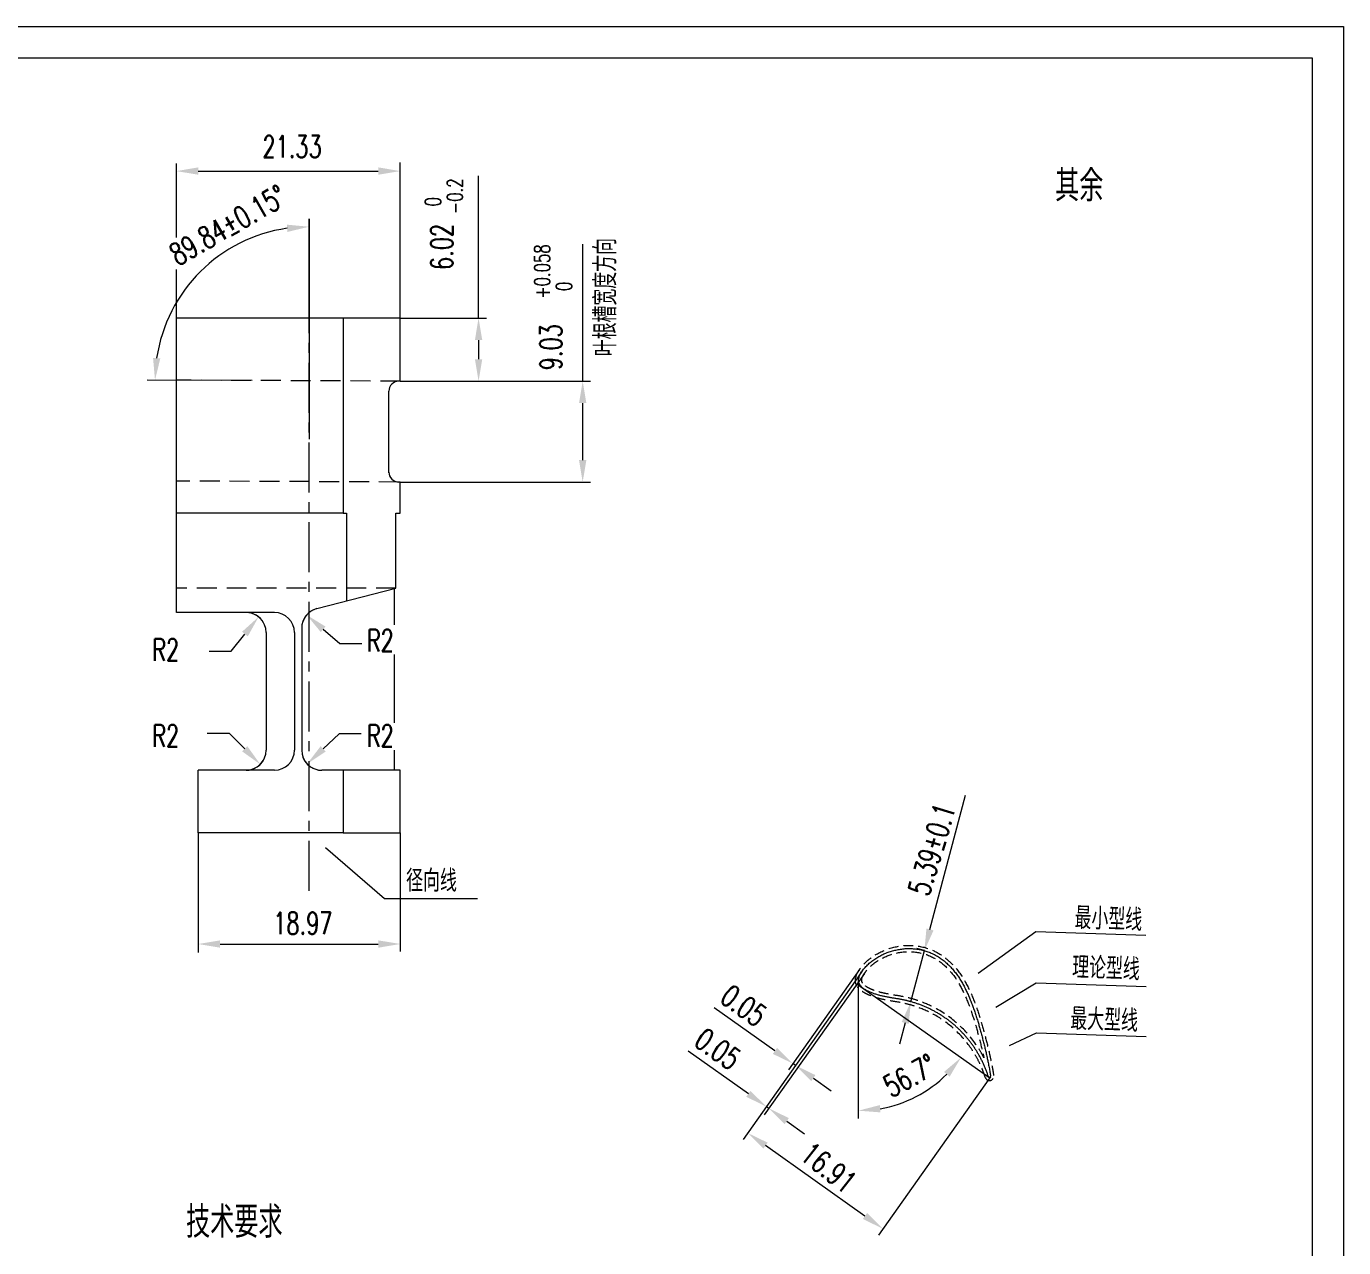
# Model space of a CAD drawing. Header units: inches. Extents: x 1737 to 2157, y 498 to 795.
# Drawn here: x 1946.6 to 2156.6, y 600.1 to 794.8 of the extents above; entities that cross this region are included whole.
import ezdxf

# ---------------------------------------------------------------- set-up
doc = ezdxf.new("R2010")
doc.units = ezdxf.units.IN
doc.header["$MEASUREMENT"] = 0
doc.linetypes.add('CENTER', pattern=[50.8, 31.75, -6.35, 6.35, -6.35])
doc.linetypes.add('DASHED', pattern=[19.05, 12.7, -6.35])
for name, color, linetype, lineweight in [('1轮廓实线层', 7, 'Continuous', 0), ('3中心线层', 1, 'CENTER', 0), ('4虚线层', 1, 'DASHED', 0), ('6文字层', 3, 'Continuous', 0), ('7标注层', 4, 'Continuous', 0), ('图框层', 7, 'Continuous', 0)]:
    doc.layers.add(name, color=color, linetype=linetype, lineweight=lineweight)
doc.styles.add('HCTC', font='ROMANS.SHX', dxfattribs={"width": 0.7, "bigfont": 'INTECAD.SHX'})

# ---------------------------------------------------------------- blocks, each defined once
blk = doc.blocks.new('首导叶12.5-54.7')
at = {"layer": '6文字层', "color": 3, "char_height": 3.5, "attachment_point": 5, "rotation": 90, "style": 'HCTC'}
for s, insert in [('\\A1;{\\H0.71x;\\S 0^ -0.2;}', (243.69, 269.11)), ('\\A1;{\\H0.71x;\\S+0.058^  0;}', (261.09, 257.11))]:
    blk.add_mtext(s, dxfattribs=dict(at, insert=insert))
at = {"layer": '6文字层', "style": 'HCTC', "width": 0.7}
for tag, p in [('SP', (214.74, 275.25)), ('AG', (72.08, 232.74)), ('RLE2', (231.39, 196.52)), ('RLE1', (197.17, 195.06)), ('ALE', (80.45, 182.12)), ('AB', (103.74, 182.12)), ('RLE3', (197.17, 181.33)), ('RLE4', (231.39, 181.33)), ('A', (78.33, 153.49)), ('SQ', (216.47, 151.46)), ('叶型号', (215.94, 95.33))]:
    blk.add_attdef(tag, p, '', height=3.5, dxfattribs=at)
for tag, p, rotation in [('HG3', (245.1, 257.34), 90), ('Δ', (201.26, 257.93), 29.7126), ('HG4', (262.5, 241.36), 90), ('RG3', (98.78, 234.44), 319.9707), ('HG1', (43.94, 225.77), 90), ('HG2', (120.68, 225.13), 90), ('HG', (132.65, 223.03), 90), ('RG1', (60.06, 210.44), 39.6842), ('RG2', (102.25, 214.34), 319.9707), ('H', (33.91, 206.15), 90), ('HLEJ', (44.14, 182.99), 90), ('HLE', (132.65, 184.61), 90), ('YH', (320.99, 157.35), 73.1861), ('D1', (33.91, 145.85), 90), ('LP1', (287.48, 140.79), 324.6451), ('LP2', (283.34, 133.87), 324.6451), ('安装角B', (315, 125.33), 28.443), ('L', (300.24, 115.77), 321.8379), ('菱形角', (63.37, 50.54), 79.9546), ('B', (102.57, 52.85), 90), ('YS', (40.38, 47.49), 69.3874), ('YD', (50.18, 47.96), 69.3874)]:
    blk.add_attdef(tag, p, '', height=3.5, rotation=rotation, dxfattribs=at)
blk = doc.blocks.new('ZwmFrameMain_A3^_^中文^_^landscape')
at = {"color": 7, "linetype": 'Continuous'}
for p, q in [((-25, 292), (395, 292)), ((395, 292), (395, -5))]:
    blk.add_line(p, q, dxfattribs=at)
at = {"color": 6, "linetype": 'Continuous'}
for p, q in [((0, 287), (390, 287)), ((390, 287), (390, 0))]:
    blk.add_line(p, q, dxfattribs=at)

msp = doc.modelspace()

# ---------------------------------------------------------------- linework, layer by layer
at = {"layer": '1轮廓实线层', "linetype": 'Continuous', "lineweight": 15}
for p, q in [((2006.22, 748.25), (1970.52, 748.25)), ((1970.52, 701.31), (1970.52, 748.25)), ((1997.12, 748.25), (1997.12, 717.17)), ((2006.22, 738.19), (2006.22, 748.25)), ((2006.22, 738.19), (2006.01, 738.19)), ((2004.4, 723.6), (2004.4, 736.59)), ((2006.22, 722.11), (2006, 722.11)), ((2006.22, 717.17), (2006.22, 722.11)), ((1997.12, 717.17), (1970.52, 717.17)), ((1997.12, 717.17), (1997.66, 717.17)), ((1997.66, 717.17), (1997.66, 703.15)), ((2005.53, 717.17), (2006.22, 717.17)), ((2005.53, 705.17), (2005.53, 717.17)), ((2005.3, 699.33), (2005.3, 705.11)), ((1986.15, 701.31), (1970.52, 701.31)), ((1984.84, 698.11), (1984.84, 679.37)), ((1989.35, 698.11), (1989.35, 679.37)), ((1990.5, 698.83), (1990.5, 679.37)), ((2005.3, 683.74), (2005.3, 694.62)), ((2005.3, 676.17), (2005.3, 679.37)), ((2005.3, 676.17), (2005.3, 679.37)), ((1986.15, 676.17), (1974, 676.17)), ((1974, 666.17), (1974, 676.17)), ((2006.22, 676.17), (1993.7, 676.17)), ((1997.12, 676.17), (1997.12, 666.17)), ((2006.22, 666.17), (2006.22, 676.17)), ((1997.12, 666.17), (1974, 666.17)), ((1997.12, 666.17), (2006.22, 666.17))]:
    msp.add_line(p, q, dxfattribs=at)
at = {"layer": '1轮廓实线层'}
msp.add_line((1992.91, 701.93), (2005.53, 705.17), dxfattribs=at)
at = {"layer": '1轮廓实线层', "linetype": 'Continuous', "lineweight": 15}
for centre, radius, start, end in [((2006, 736.59), 1.6, 89.76, 180), ((2006, 723.71), 1.6, 180, 269.74), ((1981.64, 698.11), 3.2, 0, 90), ((1986.15, 698.11), 3.2, 0, 90), ((1981.64, 679.37), 3.2, 270, 0), ((1986.15, 679.37), 3.2, 270, 0), ((1993.7, 679.37), 3.2, 180, 270)]:
    msp.add_arc(centre, radius, start, end, dxfattribs=at)
at = {"layer": '1轮廓实线层', "lineweight": 15}
msp.add_arc((1993.7, 698.83), 3.2, 104.4083, 180, dxfattribs=at)
at = {"layer": '1轮廓实线层', "ltscale": 0.125}
for centre, radius, start, end in [((2080.4, 642.65), 1.16, 157.8484, 218.9651), ((2100.15, 627.38), 0.18, 196.2566, 8.4507)]:
    msp.add_arc(centre, radius, start, end, dxfattribs=at)
for points, knots in [([(2079.33, 643.09), (2079.37, 643.24), (2079.5, 643.62), (2079.87, 644.17), (2080.32, 644.75), (2080.84, 645.28), (2081.41, 645.75), (2082.01, 646.18), (2082.65, 646.56), (2083.31, 646.89), (2084, 647.17), (2084.71, 647.39), (2085.43, 647.56), (2086.16, 647.68), (2086.9, 647.75), (2087.64, 647.75), (2088.38, 647.7), (2089.11, 647.58), (2089.83, 647.4), (2090.53, 647.17), (2091.21, 646.87), (2091.86, 646.52), (2092.48, 646.11), (2093.07, 645.66), (2093.62, 645.16), (2094.13, 644.63), (2094.61, 644.06), (2095.05, 643.47), (2095.46, 642.85), (2095.84, 642.22), (2096.19, 641.56), (2096.52, 640.9), (2096.83, 640.23), (2097.11, 639.54), (2097.38, 638.85), (2097.64, 638.15), (2097.88, 637.45), (2098.11, 636.74), (2098.33, 636.03), (2098.54, 635.31), (2098.73, 634.6), (2098.93, 633.88), (2099.12, 633.15), (2099.3, 632.42), (2099.48, 631.69), (2099.65, 630.96), (2099.8, 630.26), (2099.96, 629.52), (2100.1, 628.79), (2100.23, 628.07), (2100.3, 627.61), (2100.33, 627.41)], [-18.131078, -18.131078, -18.131078, -18.131078, -17.898019, -17.525338, -17.156311, -16.790855, -16.415524, -16.047963, -15.678871, -15.310731, -14.936307, -14.568196, -14.199362, -13.827833, -13.456311, -13.087315, -12.718462, -12.347055, -11.975306, -11.605755, -11.235697, -10.867735, -10.499968, -10.124505, -9.753897, -9.389231, -9.014726, -8.649696, -8.278199, -7.902007, -7.537622, -7.163087, -6.796726, -6.42855, -6.043321, -5.684383, -5.315564, -4.938583, -4.556162, -4.201928, -3.820447, -3.445305, -3.081924, -2.693617, -2.318095, -1.958722, -1.567335, -1.235515, -0.831663, -0.451866, -0.13699, -0.13699, -0.13699, -0.13699]), ([(2099.98, 627.33), (2099.93, 627.49), (2099.81, 627.83), (2099.63, 628.33), (2099.42, 628.84), (2099.2, 629.34), (2098.97, 629.83), (2098.73, 630.32), (2098.46, 630.79), (2098.19, 631.26), (2097.9, 631.72), (2097.59, 632.18), (2097.28, 632.62), (2096.95, 633.05), (2096.61, 633.47), (2096.25, 633.88), (2095.88, 634.28), (2095.5, 634.67), (2095.12, 635.05), (2094.72, 635.42), (2094.3, 635.77), (2093.88, 636.11), (2093.45, 636.44), (2093.01, 636.75), (2092.56, 637.05), (2092.09, 637.34), (2091.62, 637.61), (2091.15, 637.87), (2090.66, 638.12), (2090.17, 638.35), (2089.67, 638.56), (2089.17, 638.76), (2088.66, 638.95), (2088.14, 639.12), (2087.62, 639.27), (2087.09, 639.41), (2086.56, 639.53), (2086.03, 639.63), (2085.5, 639.73), (2084.97, 639.81), (2084.43, 639.9), (2083.9, 640), (2083.36, 640.1), (2082.83, 640.23), (2082.31, 640.37), (2081.79, 640.53), (2081.28, 640.72), (2080.79, 640.94), (2080.31, 641.2), (2079.86, 641.52), (2079.62, 641.79), (2079.5, 641.93)], [0, 0, 0, 0, 0.25259, 0.533426, 0.803921, 1.081097, 1.34789, 1.619363, 1.894873, 2.162804, 2.435558, 2.712539, 2.983779, 3.250313, 3.521506, 3.797059, 4.068931, 4.337827, 4.611559, 4.882672, 5.151463, 5.424853, 5.696305, 5.96633, 6.235358, 6.509624, 6.783263, 7.050909, 7.324191, 7.597649, 7.866272, 8.135849, 8.411758, 8.678507, 8.951619, 9.225941, 9.496885, 9.765395, 10.037068, 10.30771, 10.578498, 10.850356, 11.124185, 11.396086, 11.666664, 11.936671, 12.208073, 12.478949, 12.749725, 13.023269, 13.295252, 13.295252, 13.295252, 13.295252])]:
    msp.add_open_spline(points, degree=3, knots=knots, dxfattribs=at)
at = {"layer": '3中心线层', "ltscale": 0.25}
msp.add_line((1991.67, 656.97), (1991.67, 753), dxfattribs=at)
at = {"layer": '4虚线层', "ltscale": 0.25}
for p, q in [((2006.22, 738.19), (1970.52, 738.35)), ((2006, 722.11), (1970.52, 722.27)), ((2005.53, 705.17), (1970.52, 705.17))]:
    msp.add_line(p, q, dxfattribs=at)
at = {"layer": '4虚线层', "ltscale": 0.125}
for centre, radius, start, end in [((2080.4, 642.65), 1.66, 157.8484, 218.9651), ((2080.4, 642.65), 0.656, 157.8484, 218.9651), ((2100.15, 627.38), 0.68, 196.2566, 8.4507)]:
    msp.add_arc(centre, radius, start, end, dxfattribs=at)
for points, knots in [([(2078.85, 643.23), (2078.89, 643.38), (2078.95, 643.54), (2079.1, 643.89), (2079.21, 644.07), (2079.41, 644.38), (2079.51, 644.51), (2079.73, 644.8), (2079.84, 644.94), (2080.23, 645.38), (2080.52, 645.66), (2081.13, 646.17), (2081.45, 646.4), (2082.69, 647.2), (2083.69, 647.63), (2085.76, 648.18), (2086.85, 648.29), (2089, 648.16), (2090.07, 647.91), (2091.77, 647.17), (2092.44, 646.77), (2093.65, 645.84), (2094.2, 645.31), (2095.37, 643.95), (2095.93, 643.08), (2096.92, 641.29), (2097.33, 640.35), (2098.07, 638.47), (2098.39, 637.51), (2098.98, 635.59), (2099.25, 634.63), (2099.75, 632.69), (2099.99, 631.71), (2100.35, 630.12), (2100.48, 629.5), (2100.67, 628.49), (2100.73, 628.1), (2100.8, 627.64), (2100.81, 627.56), (2100.82, 627.48)], [-18.131078, -18.131078, -18.131078, -18.131078, -17.911089, -17.911089, -17.658822, -17.658822, -17.406556, -17.406556, -17.154289, -17.154289, -16.591802, -16.591802, -16.029314, -16.029314, -14.49384, -14.49384, -12.958365, -12.958365, -11.422891, -11.422891, -10.334424, -10.334424, -9.245958, -9.245958, -7.751855, -7.751855, -6.257753, -6.257753, -4.76365, -4.76365, -3.269548, -3.269548, -1.775446, -1.775446, -0.833648, -0.833648, -0.259026, -0.259026, -0.13699, -0.13699, -0.13699, -0.13699]), ([(2079.81, 642.95), (2079.85, 643.08), (2079.89, 643.2), (2079.99, 643.43), (2080.07, 643.56), (2080.25, 643.83), (2080.36, 643.97), (2080.56, 644.24), (2080.67, 644.37), (2080.89, 644.61), (2081, 644.73), (2081.37, 645.07), (2081.63, 645.29), (2082.17, 645.69), (2082.46, 645.87), (2083.55, 646.49), (2084.42, 646.82), (2086.25, 647.23), (2087.22, 647.3), (2089.12, 647.11), (2090.06, 646.85), (2091.78, 646.04), (2092.57, 645.47), (2093.96, 644.12), (2094.55, 643.35), (2095.59, 641.68), (2096.03, 640.8), (2096.82, 638.97), (2097.16, 638.03), (2097.78, 636.13), (2098.06, 635.16), (2098.59, 633.21), (2098.84, 632.22), (2099.14, 630.93), (2099.21, 630.64), (2099.27, 630.34)], [-18.131078, -18.131078, -18.131078, -18.131078, -17.906256, -17.906256, -17.638201, -17.638201, -17.370147, -17.370147, -17.102092, -17.102092, -16.834037, -16.834037, -16.297928, -16.297928, -15.761819, -15.761819, -14.314787, -14.314787, -12.795179, -12.795179, -11.275572, -11.275572, -9.755964, -9.755964, -8.236357, -8.236357, -6.716749, -6.716749, -5.197141, -5.197141, -3.677534, -3.677534, -2.13991, -2.13991, -1.684881, -1.684881, -1.684881, -1.684881]), ([(2099.5, 627.17), (2099.42, 627.41), (2099.35, 627.65), (2099.17, 628.11), (2099.08, 628.34), (2098.89, 628.8), (2098.8, 629.03), (2098.46, 629.75), (2098.21, 630.23), (2097.66, 631.18), (2097.36, 631.64), (2096.3, 633.13), (2095.44, 634.08), (2093.55, 635.79), (2092.51, 636.54), (2090.54, 637.65), (2089.65, 638.05), (2088.18, 638.59), (2087.61, 638.76), (2086.48, 639.04), (2085.89, 639.15), (2084.71, 639.35), (2084.1, 639.44), (2083.03, 639.66), (2082.57, 639.77), (2081.75, 640.02), (2081.38, 640.14), (2080.79, 640.39), (2080.58, 640.49), (2080.19, 640.7), (2080.03, 640.8), (2079.74, 640.99), (2079.63, 641.08), (2079.41, 641.28), (2079.32, 641.38), (2079.2, 641.52), (2079.16, 641.56), (2079.13, 641.6)], [0, 0, 0, 0, 0.381505, 0.381505, 0.763009, 0.763009, 1.144514, 1.144514, 1.98971, 1.98971, 2.834907, 2.834907, 4.803244, 4.803244, 6.771582, 6.771582, 8.279789, 8.279789, 9.187937, 9.187937, 10.096086, 10.096086, 11.004234, 11.004234, 11.692892, 11.692892, 12.253398, 12.253398, 12.580817, 12.580817, 12.855065, 12.855065, 13.035473, 13.035473, 13.215882, 13.215882, 13.295252, 13.295252, 13.295252, 13.295252]), ([(2099.27, 630.34), (2099.15, 630.59), (2099.01, 630.83), (2098.6, 631.55), (2098.31, 632.01), (2097.13, 633.71), (2096.12, 634.85), (2093.84, 636.85), (2092.57, 637.71), (2090.39, 638.82), (2089.53, 639.18), (2088.1, 639.66), (2087.54, 639.82), (2086.4, 640.08), (2085.84, 640.18), (2084.72, 640.36), (2084.17, 640.45), (2083.21, 640.65), (2082.8, 640.75), (2082.07, 640.97), (2081.76, 641.07), (2081.25, 641.28), (2081.05, 641.37), (2080.67, 641.58), (2080.48, 641.69), (2080.24, 641.88), (2080.17, 641.94), (2080.02, 642.09), (2079.95, 642.17), (2079.88, 642.26)], [1.507496, 1.507496, 1.507496, 1.507496, 1.913767, 1.913767, 2.713126, 2.713126, 4.926136, 4.926136, 7.139146, 7.139146, 8.498239, 8.498239, 9.344856, 9.344856, 10.191473, 10.191473, 11.038091, 11.038091, 11.695449, 11.695449, 12.219144, 12.219144, 12.574091, 12.574091, 12.929038, 12.929038, 13.124874, 13.124874, 13.295252, 13.295252, 13.295252, 13.295252])]:
    msp.add_open_spline(points, degree=3, knots=knots, dxfattribs=at)
at = {"layer": '7标注层'}
for p, q in [((2006.22, 748.25), (2006.22, 773.05)), ((1970.52, 761.1), (1970.52, 772.87)), ((1974.02, 771.68), (2002.72, 771.68)), ((1991.67, 753), (1991.67, 764.06)), ((1970.52, 748.25), (1970.52, 755.99)), ((2006.22, 748.25), (2019.95, 748.25)), ((1982.59, 738.3), (1965.87, 738.37)), ((2006.22, 738.19), (2019.95, 738.19)), ((2006.22, 738.19), (2036.55, 738.19)), ((2006.22, 722.11), (2036.55, 722.11)), ((1974, 666.17), (1974, 647.09)), ((2006.22, 666.17), (2006.22, 647.26)), ((1977.5, 648.47), (2002.72, 648.47)), ((2087.62, 639.27), (2089.78, 647.41)), ((2089.78, 647.41), (2088.57, 647.73)), ((2080.22, 643.78), (2064.26, 621.25)), ((2079.42, 644.38), (2068.09, 628.39)), ((2079.81, 644.07), (2078.73, 642.55)), ((2078.73, 642.55), (2060.88, 617.33)), ((2079.22, 641.98), (2100.05, 627.23)), ((2079.24, 642.65), (2079.24, 635.26)), ((2087.62, 639.27), (2086.41, 639.59)), ((2079.24, 635.31), (2079.24, 620.65)), ((2069.22, 629.11), (2068.81, 629.41)), ((2100.3, 627.28), (2082.44, 602.06)), ((2064.98, 622.27), (2064.58, 622.55))]:
    msp.add_line(p, q, dxfattribs=at)
at = {"layer": '7标注层', "color": 4}
for p, q in [((2018.7, 748.25), (2018.7, 770.94)), ((2035.3, 738.19), (2035.3, 760.02)), ((2018.7, 744.75), (2018.7, 741.69)), ((2035.3, 725.61), (2035.3, 734.69)), ((1979.27, 695.14), (1981.45, 697.88)), ((1996.57, 696.33), (1993.93, 698.63)), ((2000.07, 696.33), (1996.57, 696.33)), ((1975.77, 695.14), (1979.27, 695.14)), ((1975.45, 682.06), (1978.95, 682.06)), ((1978.95, 682.06), (1981.43, 679.58)), ((1996.47, 681.97), (1993.92, 679.58)), ((1999.97, 681.97), (1996.47, 681.97)), ((2090.67, 650.79), (2096.33, 672.19)), ((2065.95, 631.43), (2056.25, 638.3)), ((2086.73, 635.88), (2085.83, 632.5)), ((2061.72, 624.58), (2052.11, 631.39)), ((2072.08, 627.09), (2074.93, 625.07)), ((2067.84, 620.25), (2070.69, 618.22)), ((2080.31, 605.1), (2064.46, 616.33))]:
    msp.add_line(p, q, dxfattribs=at)
at = {"layer": '7标注层', "color": 4, "lineweight": 0}
for p, q in [((1994.32, 663.88), (2003.73, 655.75)), ((2003.73, 655.75), (2018.54, 655.75)), ((2098.36, 643.8), (2107.54, 650.48)), ((2107.54, 650.48), (2125.06, 649.87)), ((2101.15, 638.41), (2107.62, 642.3)), ((2107.62, 642.3), (2125.16, 641.69)), ((2103.36, 632.28), (2107.63, 634.32)), ((2107.63, 634.32), (2125.15, 633.71))]:
    msp.add_line(p, q, dxfattribs=at)
at = {"layer": '7标注层', "color": 4}
for centre, radius, start, end in [((1991.67, 738.25), 24.56, 98.173, 171.567), ((2079.24, 641.96), 20.06, 280.0044, 314.6901)]:
    msp.add_arc(centre, radius, start, end, dxfattribs=at)
at = {"layer": '7标注层'}
for centre, start, end in [((1993.7, 698.83), 104.4083, 161.4109), ((1981.64, 698.11), 29.0007, 90), ((1981.64, 679.37), 270, 337.5456), ((1993.7, 679.37), 200.6931, 270)]:
    msp.add_arc(centre, 3.2, start, end, dxfattribs=at)
for points in [[(1974.02, 772.27), (1974.02, 771.1), (1970.52, 771.68)], [(2002.72, 771.1), (2002.72, 772.27), (2006.22, 771.68)], [(1977.5, 649.05), (1977.5, 647.88), (1974, 648.47)], [(2002.72, 647.88), (2002.72, 649.05), (2006.22, 648.47)]]:
    msp.add_solid(points, dxfattribs=at)
at = {"layer": '7标注层', "color": 4}
for points in [[(1988.22, 761.98), (1988.14, 763.14), (1991.67, 762.81)], [(2019.29, 744.75), (2018.12, 744.75), (2018.7, 748.25)], [(1966.8, 741.9), (1967.96, 741.81), (1967.12, 738.37)], [(2018.12, 741.69), (2019.29, 741.69), (2018.7, 738.19)], [(2035.89, 734.69), (2034.72, 734.69), (2035.3, 738.19)], [(2034.72, 725.61), (2035.89, 725.61), (2035.3, 722.11)], [(1981.91, 697.51), (1980.99, 698.24), (1983.63, 700.62)], [(1994.31, 699.07), (1993.55, 698.19), (1991.29, 700.93)], [(1981.01, 679.17), (1981.84, 679.99), (1983.9, 677.11)], [(1993.52, 680), (1994.32, 679.15), (1991.37, 677.18)], [(1991.67, 666.17), (1994.7, 664.32), (1993.94, 663.44), (1991.67, 666.17)], [(2090.11, 650.94), (2091.24, 650.64), (2089.78, 647.41)], [(2095.53, 641.74), (2098.01, 644.27), (2098.7, 643.33), (2095.53, 641.74)], [(2087.29, 635.74), (2086.16, 636.03), (2087.62, 639.27)], [(2098.15, 636.61), (2100.85, 638.91), (2101.45, 637.91), (2098.15, 636.61)], [(2100.2, 630.77), (2103.11, 632.8), (2103.61, 631.75), (2100.2, 630.77)], [(2066.29, 631.91), (2065.62, 630.95), (2068.81, 629.41)], [(2093.8, 627.32), (2092.91, 628.08), (2095.62, 630.37)], [(2071.74, 626.62), (2072.41, 627.57), (2069.22, 629.12)], [(2062.05, 625.06), (2061.38, 624.11), (2064.57, 622.56)], [(2067.5, 619.77), (2068.17, 620.72), (2064.98, 622.27)], [(2082.68, 622.79), (2082.78, 621.63), (2079.24, 621.9)], [(2064.79, 616.8), (2064.12, 615.85), (2061.6, 618.35)], [(2079.97, 604.63), (2080.65, 605.58), (2083.17, 603.08)]]:
    msp.add_solid(points, dxfattribs=at)

# ---------------------------------------------------------------- texts
at = {"layer": '6文字层', "style": 'HCTC', "width": 0.7}
msp.add_text('其余', height=5, dxfattribs=at).set_placement((2110.62, 766.84))
msp.add_text('叶根槽宽度方向', height=3.5, rotation=90, dxfattribs=at).set_placement((2040.66, 742.16))
at = {"layer": '6文字层', "color": 3, "insert": (2007.16, 656.8), "char_height": 3.5, "attachment_point": 7, "style": 'HCTC'}
msp.add_mtext('径向线', dxfattribs=at)
at = {"layer": '6文字层', "color": 3, "char_height": 3.5, "attachment_point": 7, "rotation": 358, "style": 'HCTC'}
for s, insert in [('最小型线', (2113.67, 650.91)), ('理论型线', (2113.29, 643.04)), ('最大型线', (2113, 634.83))]:
    msp.add_mtext(s, dxfattribs=dict(at, insert=insert))
at = {"layer": '6文字层', "insert": (1972.06, 606.64), "char_height": 3.5, "width": 116.2447, "attachment_point": 1, "style": 'HCTC'}
msp.add_mtext('{\\H1.429x;技术要求\\P}1、叶型按                        ；\\P2、主视图中叶高方向的尺寸均为径向平面内的尺寸；\\P3、首导叶片共2片。', dxfattribs=at)

# ---------------------------------------------------------------- next in the draw order: block references
at = {"layer": '6文字层'}
ref = msp.add_blockref('首导叶12.5-54.7', (1769.49, 498.57), dxfattribs=at)
ref.add_attrib('SQ', '18.97', (1985.96, 650.03), dxfattribs={"height": 3.5, "style": 'HCTC', "width": 0.7})
ref.add_attrib('SP', '21.33', (1984.24, 773.83), dxfattribs={"height": 3.5, "style": 'HCTC', "width": 0.7})
ref.add_attrib('YH', '5.39±0.1', (2090.48, 655.92), dxfattribs={"height": 3.5, "rotation": 73.1861, "style": 'HCTC', "width": 0.7})
ref.add_attrib('安装角B', '56.7°', (2084.5, 623.9), dxfattribs={"height": 3.5, "rotation": 28.443, "style": 'HCTC', "width": 0.7})
ref.add_attrib('L', '16.91', (2069.73, 614.34), dxfattribs={"height": 3.5, "rotation": 321.8379, "style": 'HCTC', "width": 0.7})
ref.add_attrib('LP2', '0.05', (2052.83, 632.44), dxfattribs={"height": 3.5, "rotation": 324.6451, "style": 'HCTC', "width": 0.7})
ref.add_attrib('LP1', '0.05', (2056.97, 639.36), dxfattribs={"height": 3.5, "rotation": 324.6451, "style": 'HCTC', "width": 0.7})
ref.add_attrib('RLE4', 'R2', (2000.89, 679.91), dxfattribs={"height": 3.5, "style": 'HCTC', "width": 0.7})
ref.add_attrib('RLE3', 'R2', (1966.67, 679.91), dxfattribs={"height": 3.5, "style": 'HCTC', "width": 0.7})
ref.add_attrib('RLE2', 'R2', (2000.89, 695.09), dxfattribs={"height": 3.5, "style": 'HCTC', "width": 0.7})
ref.add_attrib('RLE1', 'R2', (1966.67, 693.63), dxfattribs={"height": 3.5, "style": 'HCTC', "width": 0.7})
ref.add_attrib('HG4', '9.03', (2031.99, 739.93), dxfattribs={"height": 3.5, "rotation": 90, "style": 'HCTC', "width": 0.7})
ref.add_attrib('HG3', '6.02', (2014.59, 755.92), dxfattribs={"height": 3.5, "rotation": 90, "style": 'HCTC', "width": 0.7})
ref.add_attrib('Δ', '89.84±0.15°', (1970.76, 756.5), dxfattribs={"height": 3.5, "rotation": 29.7126, "style": 'HCTC', "width": 0.7})

# ---------------------------------------------------------------- next in the draw order: linework, layer by layer
at = {"layer": '7标注层'}
msp.add_line((1991.67, 764.06), (1991.67, 728.92), dxfattribs=at)

# ---------------------------------------------------------------- next in the draw order: block references
at = {"layer": '图框层'}
msp.add_blockref('ZwmFrameMain_A3^_^中文^_^landscape', (1761.62, 502.75), dxfattribs=at)

doc.saveas('drawing.dxf')
